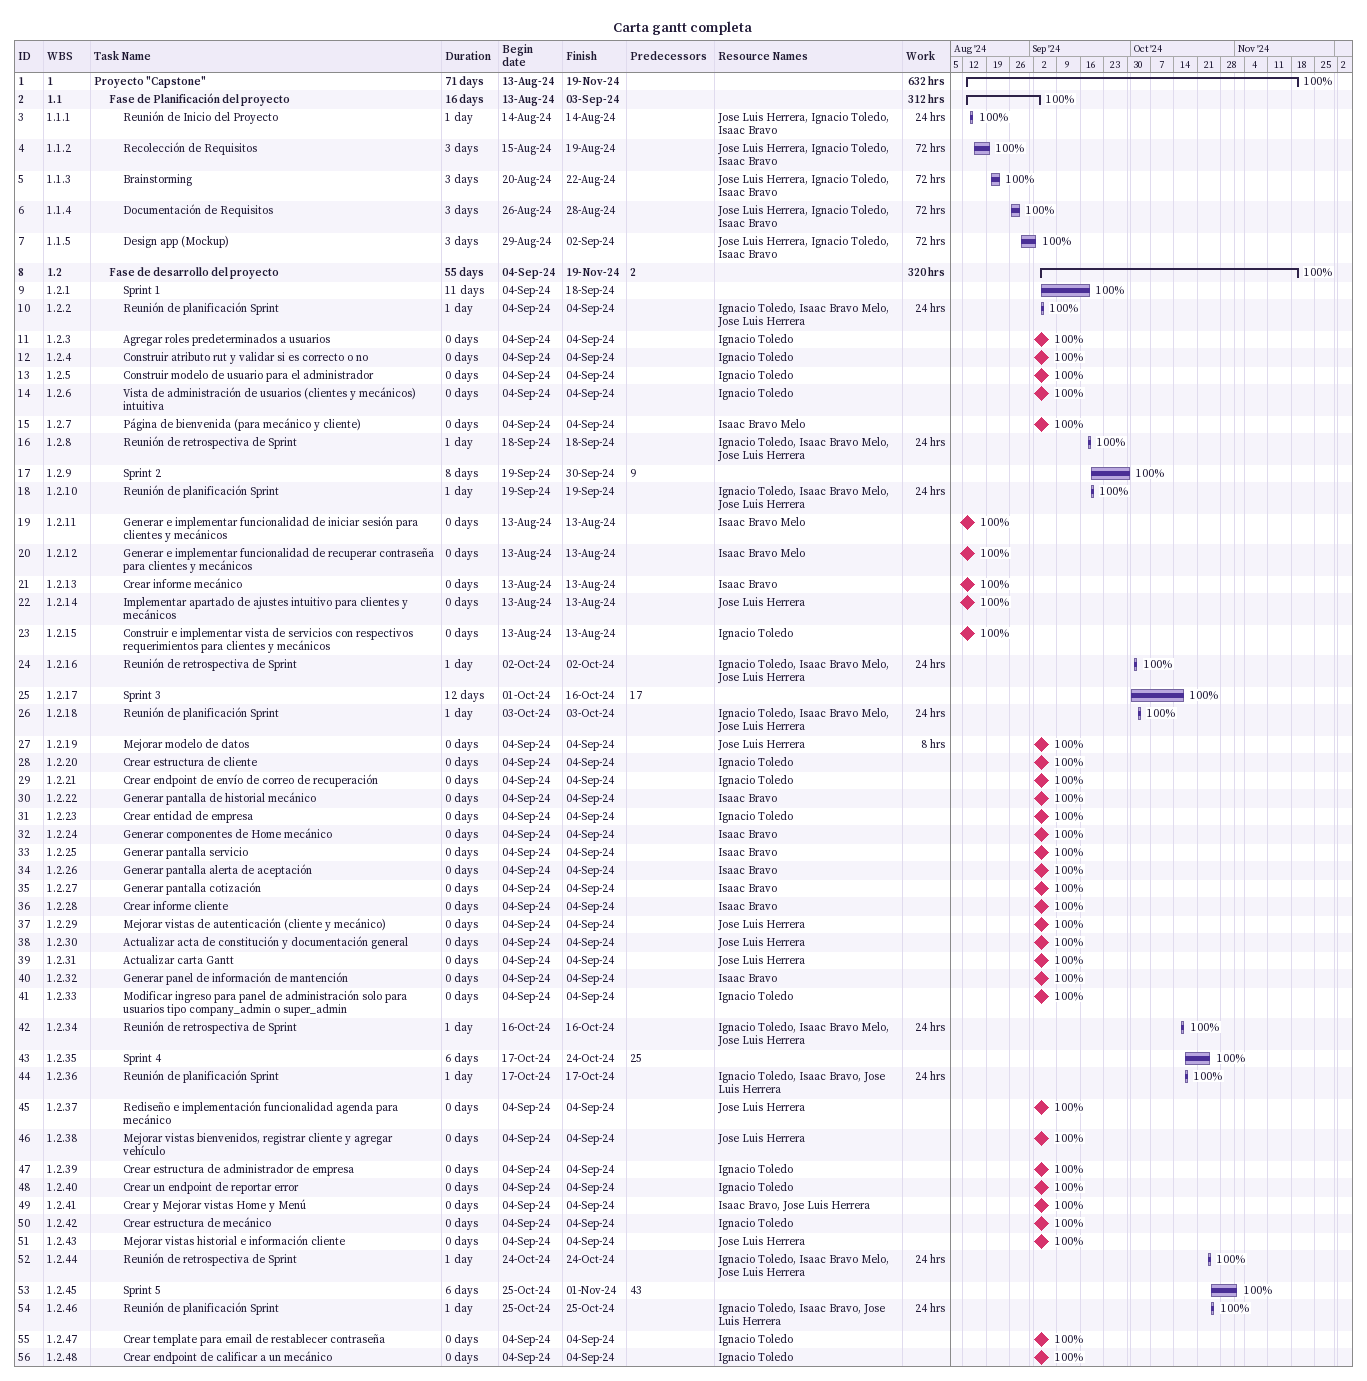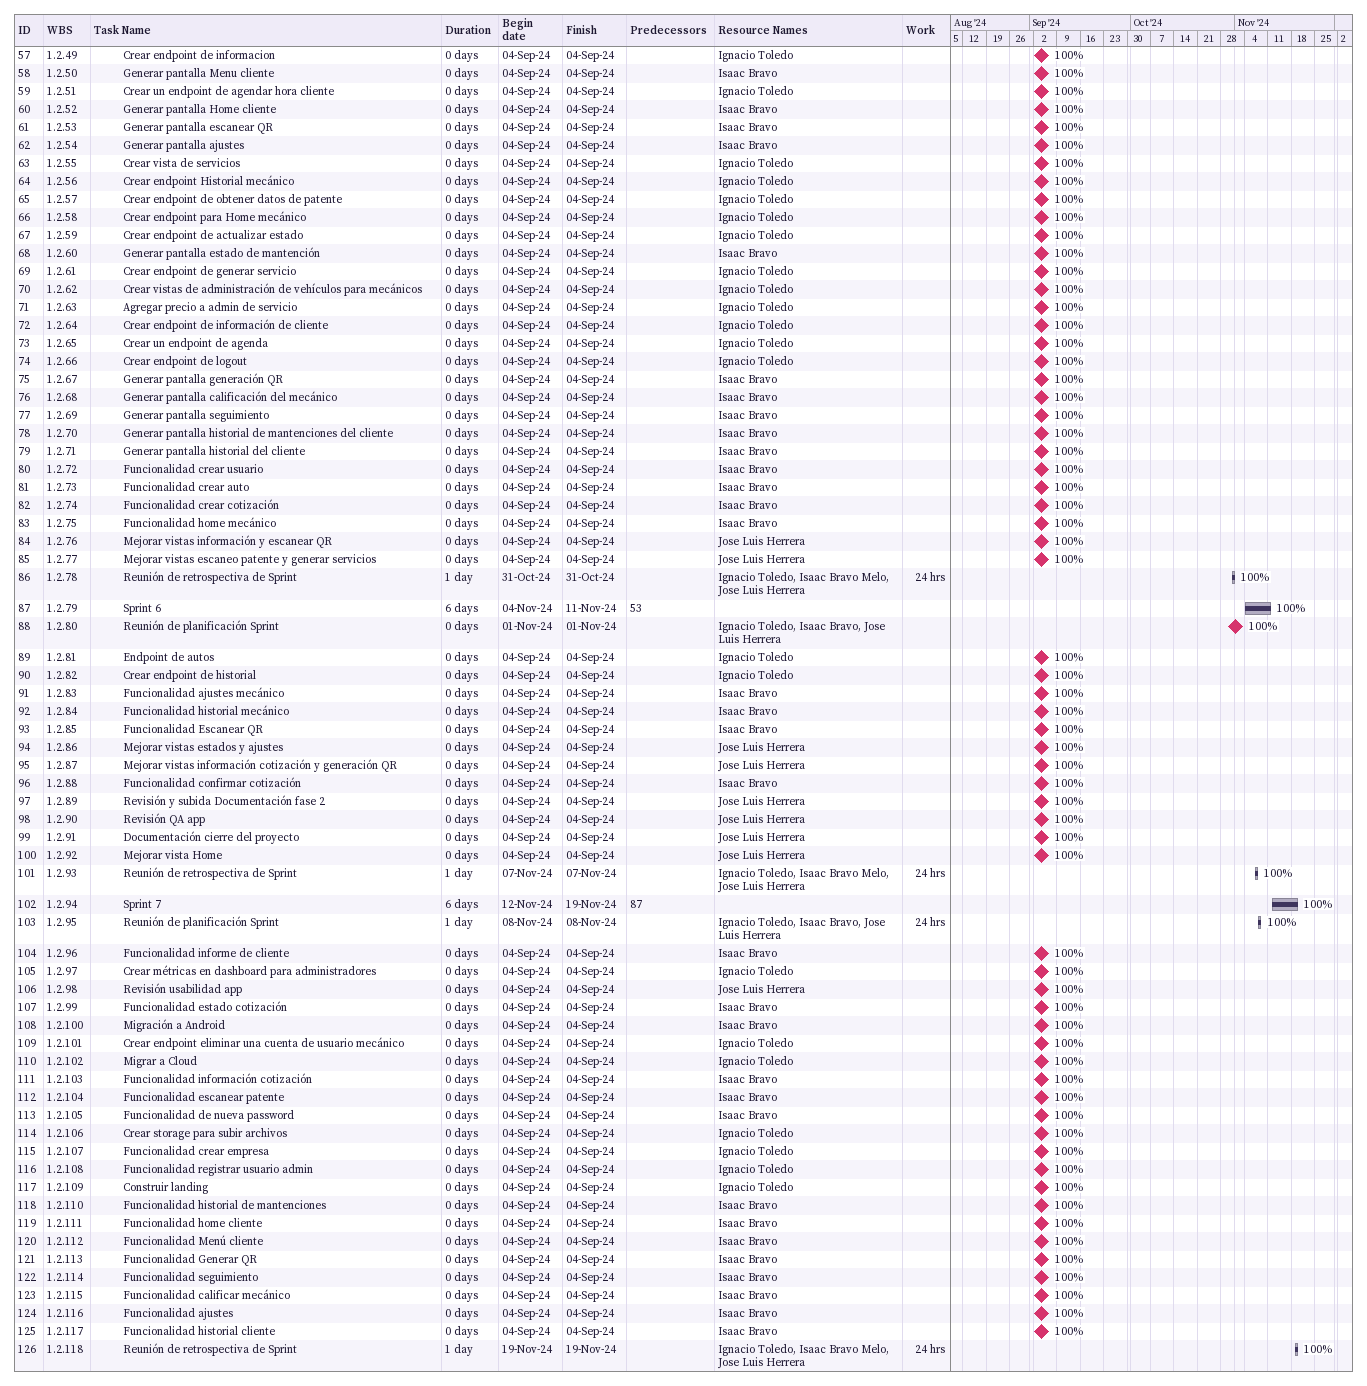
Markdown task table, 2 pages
Carta gantt completa

| ID | WBS | Task | Duration | Start | Finish | Predecessors | Resources | % complete | Work (h) |
|---|---|---|---|---|---|---|---|---|---|
| 1 | 1 | **Proyecto "Capstone"** | 71d | 2024-08-13 | 2024-11-19 |  |  | 100 | 632 |
| 2 | 1.1 | **Fase de Planificación del proyecto** | 16d | 2024-08-13 | 2024-09-03 |  |  | 100 | 312 |
| 3 | 1.1.1 | Reunión de Inicio del Proyecto | 1d | 2024-08-14 | 2024-08-14 |  | Jose Luis Herrera, Ignacio Toledo, Isaac Bravo | 100 | 24 |
| 4 | 1.1.2 | Recolección de Requisitos | 3d | 2024-08-15 | 2024-08-19 |  | Jose Luis Herrera, Ignacio Toledo, Isaac Bravo | 100 | 72 |
| 5 | 1.1.3 | Brainstorming | 3d | 2024-08-20 | 2024-08-22 |  | Jose Luis Herrera, Ignacio Toledo, Isaac Bravo | 100 | 72 |
| 6 | 1.1.4 | Documentación de Requisitos | 3d | 2024-08-26 | 2024-08-28 |  | Jose Luis Herrera, Ignacio Toledo, Isaac Bravo | 100 | 72 |
| 7 | 1.1.5 | Design app (Mockup) | 3d | 2024-08-29 | 2024-09-02 |  | Jose Luis Herrera, Ignacio Toledo, Isaac Bravo | 100 | 72 |
| 8 | 1.2 | **Fase de desarrollo del proyecto** | 55d | 2024-09-04 | 2024-11-19 | 2 |  | 100 | 320 |
| 9 | 1.2.1 | Sprint 1 | 11d | 2024-09-04 | 2024-09-18 |  |  | 100 |  |
| 10 | 1.2.2 | Reunión de planificación Sprint | 1d | 2024-09-04 | 2024-09-04 |  | Ignacio Toledo, Isaac Bravo Melo, Jose Luis Herrera | 100 | 24 |
| 11 | 1.2.3 | Agregar roles predeterminados a usuarios | 0d | 2024-09-04 | 2024-09-04 |  | Ignacio Toledo | 100 |  |
| 12 | 1.2.4 | Construir atributo rut y validar si es correcto o no | 0d | 2024-09-04 | 2024-09-04 |  | Ignacio Toledo | 100 |  |
| 13 | 1.2.5 | Construir modelo de usuario para el administrador | 0d | 2024-09-04 | 2024-09-04 |  | Ignacio Toledo | 100 |  |
| 14 | 1.2.6 | Vista de administración de usuarios (clientes y mecánicos) intuitiva | 0d | 2024-09-04 | 2024-09-04 |  | Ignacio Toledo | 100 |  |
| 15 | 1.2.7 | Página de bienvenida (para mecánico y cliente) | 0d | 2024-09-04 | 2024-09-04 |  | Isaac Bravo Melo | 100 |  |
| 16 | 1.2.8 | Reunión de retrospectiva de Sprint | 1d | 2024-09-18 | 2024-09-18 |  | Ignacio Toledo, Isaac Bravo Melo, Jose Luis Herrera | 100 | 24 |
| 17 | 1.2.9 | Sprint 2 | 8d | 2024-09-19 | 2024-09-30 | 9 |  | 100 |  |
| 18 | 1.2.10 | Reunión de planificación Sprint | 1d | 2024-09-19 | 2024-09-19 |  | Ignacio Toledo, Isaac Bravo Melo, Jose Luis Herrera | 100 | 24 |
| 19 | 1.2.11 | Generar e implementar funcionalidad de iniciar sesión para clientes y mecánicos | 0d | 2024-08-13 | 2024-08-13 |  | Isaac Bravo Melo | 100 |  |
| 20 | 1.2.12 | Generar e implementar funcionalidad de recuperar contraseña para clientes y mecánicos | 0d | 2024-08-13 | 2024-08-13 |  | Isaac Bravo Melo | 100 |  |
| 21 | 1.2.13 | Crear informe mecánico | 0d | 2024-08-13 | 2024-08-13 |  | Isaac Bravo | 100 |  |
| 22 | 1.2.14 | Implementar apartado de ajustes intuitivo para clientes y mecánicos | 0d | 2024-08-13 | 2024-08-13 |  | Jose Luis Herrera | 100 |  |
| 23 | 1.2.15 | Construir e implementar vista de servicios con respectivos requerimientos para clientes y mecánicos | 0d | 2024-08-13 | 2024-08-13 |  | Ignacio Toledo | 100 |  |
| 24 | 1.2.16 | Reunión de retrospectiva de Sprint | 1d | 2024-10-02 | 2024-10-02 |  | Ignacio Toledo, Isaac Bravo Melo, Jose Luis Herrera | 100 | 24 |
| 25 | 1.2.17 | Sprint 3 | 12d | 2024-10-01 | 2024-10-16 | 17 |  | 100 |  |
| 26 | 1.2.18 | Reunión de planificación Sprint | 1d | 2024-10-03 | 2024-10-03 |  | Ignacio Toledo, Isaac Bravo Melo, Jose Luis Herrera | 100 | 24 |
| 27 | 1.2.19 | Mejorar modelo de datos | 0d | 2024-09-04 | 2024-09-04 |  | Jose Luis Herrera | 100 | 8 |
| 28 | 1.2.20 | Crear estructura de cliente | 0d | 2024-09-04 | 2024-09-04 |  | Ignacio Toledo | 100 |  |
| 29 | 1.2.21 | Crear endpoint de envío de correo de recuperación | 0d | 2024-09-04 | 2024-09-04 |  | Ignacio Toledo | 100 |  |
| 30 | 1.2.22 | Generar pantalla de historial mecánico | 0d | 2024-09-04 | 2024-09-04 |  | Isaac Bravo | 100 |  |
| 31 | 1.2.23 | Crear entidad de empresa | 0d | 2024-09-04 | 2024-09-04 |  | Ignacio Toledo | 100 |  |
| 32 | 1.2.24 | Generar componentes de Home mecánico | 0d | 2024-09-04 | 2024-09-04 |  | Isaac Bravo | 100 |  |
| 33 | 1.2.25 | Generar pantalla servicio | 0d | 2024-09-04 | 2024-09-04 |  | Isaac Bravo | 100 |  |
| 34 | 1.2.26 | Generar pantalla alerta de aceptación | 0d | 2024-09-04 | 2024-09-04 |  | Isaac Bravo | 100 |  |
| 35 | 1.2.27 | Generar pantalla cotización | 0d | 2024-09-04 | 2024-09-04 |  | Isaac Bravo | 100 |  |
| 36 | 1.2.28 | Crear informe cliente | 0d | 2024-09-04 | 2024-09-04 |  | Isaac Bravo | 100 |  |
| 37 | 1.2.29 | Mejorar vistas de autenticación (cliente y mecánico) | 0d | 2024-09-04 | 2024-09-04 |  | Jose Luis Herrera | 100 |  |
| 38 | 1.2.30 | Actualizar acta de constitución y documentación general | 0d | 2024-09-04 | 2024-09-04 |  | Jose Luis Herrera | 100 |  |
| 39 | 1.2.31 | Actualizar carta Gantt | 0d | 2024-09-04 | 2024-09-04 |  | Jose Luis Herrera | 100 |  |
| 40 | 1.2.32 | Generar panel de información de mantención | 0d | 2024-09-04 | 2024-09-04 |  | Isaac Bravo | 100 |  |
| 41 | 1.2.33 | Modificar ingreso para panel de administración solo para usuarios tipo company_admin o super_admin | 0d | 2024-09-04 | 2024-09-04 |  | Ignacio Toledo | 100 |  |
| 42 | 1.2.34 | Reunión de retrospectiva de Sprint | 1d | 2024-10-16 | 2024-10-16 |  | Ignacio Toledo, Isaac Bravo Melo, Jose Luis Herrera | 100 | 24 |
| 43 | 1.2.35 | Sprint 4 | 6d | 2024-10-17 | 2024-10-24 | 25 |  | 100 |  |
| 44 | 1.2.36 | Reunión de planificación Sprint | 1d | 2024-10-17 | 2024-10-17 |  | Ignacio Toledo, Isaac Bravo, Jose Luis Herrera | 100 | 24 |
| 45 | 1.2.37 | Rediseño e implementación funcionalidad agenda para mecánico | 0d | 2024-09-04 | 2024-09-04 |  | Jose Luis Herrera | 100 |  |
| 46 | 1.2.38 | Mejorar vistas bienvenidos, registrar cliente y agregar vehículo | 0d | 2024-09-04 | 2024-09-04 |  | Jose Luis Herrera | 100 |  |
| 47 | 1.2.39 | Crear estructura de administrador de empresa | 0d | 2024-09-04 | 2024-09-04 |  | Ignacio Toledo | 100 |  |
| 48 | 1.2.40 | Crear un endpoint de reportar error | 0d | 2024-09-04 | 2024-09-04 |  | Ignacio Toledo | 100 |  |
| 49 | 1.2.41 | Crear y Mejorar vistas Home y Menú | 0d | 2024-09-04 | 2024-09-04 |  | Isaac Bravo, Jose Luis Herrera | 100 |  |
| 50 | 1.2.42 | Crear estructura de mecánico | 0d | 2024-09-04 | 2024-09-04 |  | Ignacio Toledo | 100 |  |
| 51 | 1.2.43 | Mejorar vistas historial e información cliente | 0d | 2024-09-04 | 2024-09-04 |  | Jose Luis Herrera | 100 |  |
| 52 | 1.2.44 | Reunión de retrospectiva de Sprint | 1d | 2024-10-24 | 2024-10-24 |  | Ignacio Toledo, Isaac Bravo Melo, Jose Luis Herrera | 100 | 24 |
| 53 | 1.2.45 | Sprint 5 | 6d | 2024-10-25 | 2024-11-01 | 43 |  | 100 |  |
| 54 | 1.2.46 | Reunión de planificación Sprint | 1d | 2024-10-25 | 2024-10-25 |  | Ignacio Toledo, Isaac Bravo, Jose Luis Herrera | 100 | 24 |
| 55 | 1.2.47 | Crear template para email de restablecer contraseña | 0d | 2024-09-04 | 2024-09-04 |  | Ignacio Toledo | 100 |  |
| 56 | 1.2.48 | Crear endpoint de calificar a un mecánico | 0d | 2024-09-04 | 2024-09-04 |  | Ignacio Toledo | 100 |  |
| 57 | 1.2.49 | Crear endpoint de informacion | 0d | 2024-09-04 | 2024-09-04 |  | Ignacio Toledo | 100 |  |
| 58 | 1.2.50 | Generar pantalla Menu cliente | 0d | 2024-09-04 | 2024-09-04 |  | Isaac Bravo | 100 |  |
| 59 | 1.2.51 | Crear un endpoint de agendar hora cliente | 0d | 2024-09-04 | 2024-09-04 |  | Ignacio Toledo | 100 |  |
| 60 | 1.2.52 | Generar pantalla Home cliente | 0d | 2024-09-04 | 2024-09-04 |  | Isaac Bravo | 100 |  |
| 61 | 1.2.53 | Generar pantalla escanear QR | 0d | 2024-09-04 | 2024-09-04 |  | Isaac Bravo | 100 |  |
| 62 | 1.2.54 | Generar pantalla ajustes | 0d | 2024-09-04 | 2024-09-04 |  | Isaac Bravo | 100 |  |
| 63 | 1.2.55 | Crear vista de servicios | 0d | 2024-09-04 | 2024-09-04 |  | Ignacio Toledo | 100 |  |
| 64 | 1.2.56 | Crear endpoint Historial mecánico | 0d | 2024-09-04 | 2024-09-04 |  | Ignacio Toledo | 100 |  |
| 65 | 1.2.57 | Crear endpoint de obtener datos de patente | 0d | 2024-09-04 | 2024-09-04 |  | Ignacio Toledo | 100 |  |
| 66 | 1.2.58 | Crear endpoint para Home mecánico | 0d | 2024-09-04 | 2024-09-04 |  | Ignacio Toledo | 100 |  |
| 67 | 1.2.59 | Crear endpoint de actualizar estado | 0d | 2024-09-04 | 2024-09-04 |  | Ignacio Toledo | 100 |  |
| 68 | 1.2.60 | Generar pantalla estado de mantención | 0d | 2024-09-04 | 2024-09-04 |  | Isaac Bravo | 100 |  |
| 69 | 1.2.61 | Crear endpoint de generar servicio | 0d | 2024-09-04 | 2024-09-04 |  | Ignacio Toledo | 100 |  |
| 70 | 1.2.62 | Crear vistas de administración de vehículos para mecánicos | 0d | 2024-09-04 | 2024-09-04 |  | Ignacio Toledo | 100 |  |
| 71 | 1.2.63 | Agregar precio a admin de servicio | 0d | 2024-09-04 | 2024-09-04 |  | Ignacio Toledo | 100 |  |
| 72 | 1.2.64 | Crear endpoint de información de cliente | 0d | 2024-09-04 | 2024-09-04 |  | Ignacio Toledo | 100 |  |
| 73 | 1.2.65 | Crear un endpoint de agenda | 0d | 2024-09-04 | 2024-09-04 |  | Ignacio Toledo | 100 |  |
| 74 | 1.2.66 | Crear endpoint de logout | 0d | 2024-09-04 | 2024-09-04 |  | Ignacio Toledo | 100 |  |
| 75 | 1.2.67 | Generar pantalla generación QR | 0d | 2024-09-04 | 2024-09-04 |  | Isaac Bravo | 100 |  |
| 76 | 1.2.68 | Generar pantalla calificación del mecánico | 0d | 2024-09-04 | 2024-09-04 |  | Isaac Bravo | 100 |  |
| 77 | 1.2.69 | Generar pantalla seguimiento | 0d | 2024-09-04 | 2024-09-04 |  | Isaac Bravo | 100 |  |
| 78 | 1.2.70 | Generar pantalla historial de mantenciones del cliente | 0d | 2024-09-04 | 2024-09-04 |  | Isaac Bravo | 100 |  |
| 79 | 1.2.71 | Generar pantalla historial del cliente | 0d | 2024-09-04 | 2024-09-04 |  | Isaac Bravo | 100 |  |
| 80 | 1.2.72 | Funcionalidad crear usuario | 0d | 2024-09-04 | 2024-09-04 |  | Isaac Bravo | 100 |  |
| 81 | 1.2.73 | Funcionalidad crear auto | 0d | 2024-09-04 | 2024-09-04 |  | Isaac Bravo | 100 |  |
| 82 | 1.2.74 | Funcionalidad crear cotización | 0d | 2024-09-04 | 2024-09-04 |  | Isaac Bravo | 100 |  |
| 83 | 1.2.75 | Funcionalidad home mecánico | 0d | 2024-09-04 | 2024-09-04 |  | Isaac Bravo | 100 |  |
| 84 | 1.2.76 | Mejorar vistas información y escanear QR | 0d | 2024-09-04 | 2024-09-04 |  | Jose Luis Herrera | 100 |  |
| 85 | 1.2.77 | Mejorar vistas escaneo patente y generar servicios | 0d | 2024-09-04 | 2024-09-04 |  | Jose Luis Herrera | 100 |  |
| 86 | 1.2.78 | Reunión de retrospectiva de Sprint | 1d | 2024-10-31 | 2024-10-31 |  | Ignacio Toledo, Isaac Bravo Melo, Jose Luis Herrera | 100 | 24 |
| 87 | 1.2.79 | Sprint 6 | 6d | 2024-11-04 | 2024-11-11 | 53 |  | 100 |  |
| 88 | 1.2.80 | Reunión de planificación Sprint | 0d | 2024-11-01 | 2024-11-01 |  | Ignacio Toledo, Isaac Bravo, Jose Luis Herrera | 100 |  |
| 89 | 1.2.81 | Endpoint de autos | 0d | 2024-09-04 | 2024-09-04 |  | Ignacio Toledo | 100 |  |
| 90 | 1.2.82 | Crear endpoint de historial | 0d | 2024-09-04 | 2024-09-04 |  | Ignacio Toledo | 100 |  |
| 91 | 1.2.83 | Funcionalidad ajustes mecánico | 0d | 2024-09-04 | 2024-09-04 |  | Isaac Bravo | 100 |  |
| 92 | 1.2.84 | Funcionalidad historial mecánico | 0d | 2024-09-04 | 2024-09-04 |  | Isaac Bravo | 100 |  |
| 93 | 1.2.85 | Funcionalidad Escanear QR | 0d | 2024-09-04 | 2024-09-04 |  | Isaac Bravo | 100 |  |
| 94 | 1.2.86 | Mejorar vistas estados y ajustes | 0d | 2024-09-04 | 2024-09-04 |  | Jose Luis Herrera | 100 |  |
| 95 | 1.2.87 | Mejorar vistas información cotización y generación QR | 0d | 2024-09-04 | 2024-09-04 |  | Jose Luis Herrera | 100 |  |
| 96 | 1.2.88 | Funcionalidad confirmar cotización | 0d | 2024-09-04 | 2024-09-04 |  | Isaac Bravo | 100 |  |
| 97 | 1.2.89 | Revisión y subida Documentación fase 2 | 0d | 2024-09-04 | 2024-09-04 |  | Jose Luis Herrera | 100 |  |
| 98 | 1.2.90 | Revisión QA app | 0d | 2024-09-04 | 2024-09-04 |  | Jose Luis Herrera | 100 |  |
| 99 | 1.2.91 | Documentación cierre del proyecto | 0d | 2024-09-04 | 2024-09-04 |  | Jose Luis Herrera | 100 |  |
| 100 | 1.2.92 | Mejorar vista Home | 0d | 2024-09-04 | 2024-09-04 |  | Jose Luis Herrera | 100 |  |
| 101 | 1.2.93 | Reunión de retrospectiva de Sprint | 1d | 2024-11-07 | 2024-11-07 |  | Ignacio Toledo, Isaac Bravo Melo, Jose Luis Herrera | 100 | 24 |
| 102 | 1.2.94 | Sprint 7 | 6d | 2024-11-12 | 2024-11-19 | 87 |  | 100 |  |
| 103 | 1.2.95 | Reunión de planificación Sprint | 1d | 2024-11-08 | 2024-11-08 |  | Ignacio Toledo, Isaac Bravo, Jose Luis Herrera | 100 | 24 |
| 104 | 1.2.96 | Funcionalidad informe de cliente | 0d | 2024-09-04 | 2024-09-04 |  | Isaac Bravo | 100 |  |
| 105 | 1.2.97 | Crear métricas en dashboard para administradores | 0d | 2024-09-04 | 2024-09-04 |  | Ignacio Toledo | 100 |  |
| 106 | 1.2.98 | Revisión usabilidad app | 0d | 2024-09-04 | 2024-09-04 |  | Jose Luis Herrera | 100 |  |
| 107 | 1.2.99 | Funcionalidad estado cotización | 0d | 2024-09-04 | 2024-09-04 |  | Isaac Bravo | 100 |  |
| 108 | 1.2.100 | Migración a Android | 0d | 2024-09-04 | 2024-09-04 |  | Isaac Bravo | 100 |  |
| 109 | 1.2.101 | Crear endpoint eliminar una cuenta de usuario mecánico | 0d | 2024-09-04 | 2024-09-04 |  | Ignacio Toledo | 100 |  |
| 110 | 1.2.102 | Migrar a Cloud | 0d | 2024-09-04 | 2024-09-04 |  | Ignacio Toledo | 100 |  |
| 111 | 1.2.103 | Funcionalidad información cotización | 0d | 2024-09-04 | 2024-09-04 |  | Isaac Bravo | 100 |  |
| 112 | 1.2.104 | Funcionalidad escanear patente | 0d | 2024-09-04 | 2024-09-04 |  | Isaac Bravo | 100 |  |
| 113 | 1.2.105 | Funcionalidad de nueva password | 0d | 2024-09-04 | 2024-09-04 |  | Isaac Bravo | 100 |  |
| 114 | 1.2.106 | Crear storage para subir archivos | 0d | 2024-09-04 | 2024-09-04 |  | Ignacio Toledo | 100 |  |
| 115 | 1.2.107 | Funcionalidad crear empresa | 0d | 2024-09-04 | 2024-09-04 |  | Ignacio Toledo | 100 |  |
| 116 | 1.2.108 | Funcionalidad registrar usuario admin | 0d | 2024-09-04 | 2024-09-04 |  | Ignacio Toledo | 100 |  |
| 117 | 1.2.109 | Construir landing | 0d | 2024-09-04 | 2024-09-04 |  | Ignacio Toledo | 100 |  |
| 118 | 1.2.110 | Funcionalidad historial de mantenciones | 0d | 2024-09-04 | 2024-09-04 |  | Isaac Bravo | 100 |  |
| 119 | 1.2.111 | Funcionalidad home cliente | 0d | 2024-09-04 | 2024-09-04 |  | Isaac Bravo | 100 |  |
| 120 | 1.2.112 | Funcionalidad Menú cliente | 0d | 2024-09-04 | 2024-09-04 |  | Isaac Bravo | 100 |  |
| 121 | 1.2.113 | Funcionalidad Generar QR | 0d | 2024-09-04 | 2024-09-04 |  | Isaac Bravo | 100 |  |
| 122 | 1.2.114 | Funcionalidad seguimiento | 0d | 2024-09-04 | 2024-09-04 |  | Isaac Bravo | 100 |  |
| 123 | 1.2.115 | Funcionalidad calificar mecánico | 0d | 2024-09-04 | 2024-09-04 |  | Isaac Bravo | 100 |  |
| 124 | 1.2.116 | Funcionalidad ajustes | 0d | 2024-09-04 | 2024-09-04 |  | Isaac Bravo | 100 |  |
| 125 | 1.2.117 | Funcionalidad historial cliente | 0d | 2024-09-04 | 2024-09-04 |  | Isaac Bravo | 100 |  |
| 126 | 1.2.118 | Reunión de retrospectiva de Sprint | 1d | 2024-11-19 | 2024-11-19 |  | Ignacio Toledo, Isaac Bravo Melo, Jose Luis Herrera | 100 | 24 |
